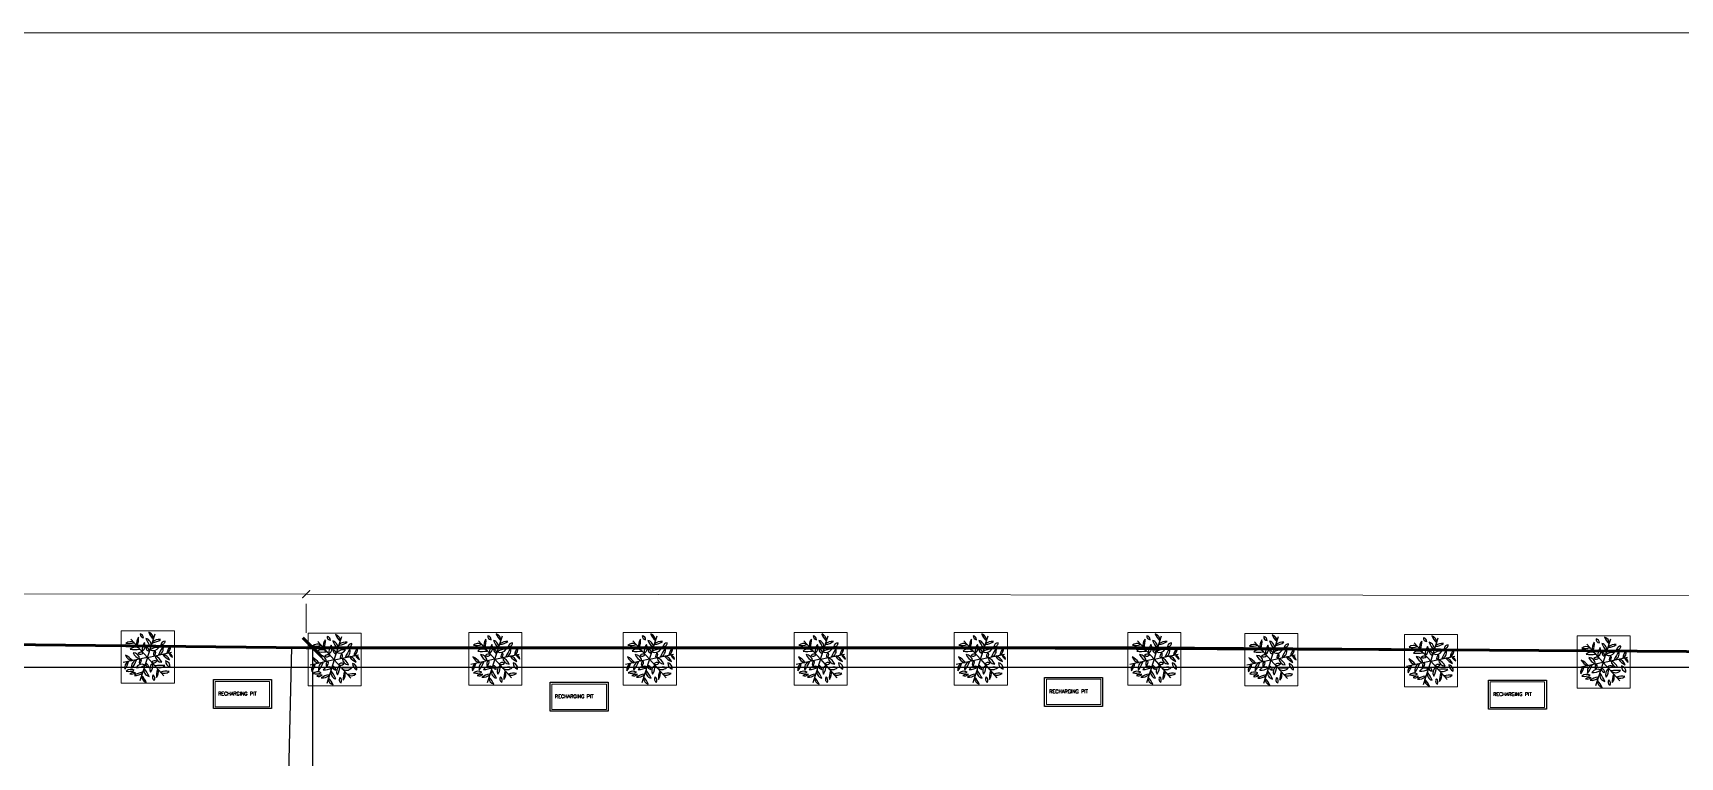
# Model space of a CAD drawing. Header units: metres. Extents: x 0 to 63445, y 32361 to 32804.
# Drawn here: x 62977.99 to 63020.57, y 32785.76 to 32804.48 of the extents above; entities that cross this region are included whole.
import ezdxf

# ---------------------------------------------------------------- set-up
doc = ezdxf.new("R2010")
doc.units = ezdxf.units.M
doc.header["$MEASUREMENT"] = 0
doc.header["$PDMODE"] = 34
doc.header["$PDSIZE"] = -10
for name, pattern in [('CONTINULUS', [0]), ('DASHED2', [0.375, 0.25, -0.125]), ('HIDDEN', [9.525, 6.35, -3.175])]:
    doc.linetypes.add(name, pattern=pattern)
doc.layers.get('0').update_dxf_attribs({"lineweight": 25})
doc.layers.add('BLK_1_LVL_0_REAR_SETBACK', color=11, linetype='Continuous', plot=False)
doc.layers.add('SITE_COMPONENTS', color=7, linetype='Continuous', plot=False)
for name, color, linetype, lineweight in [('BLK_1_PLANTATION_GREENSTRIP', 7, 'Continuous', 0), ('DIM', 56, 'Continuous', 20), ('DIMENSION', 3, 'Continuous', 18), ('ELEVATION', 142, 'Continuous', 9), ('FUR', 32, 'Continuous', 15), ('PLANTATION_TREECOVER', 7, 'Continuous', 0), ('PLOT_BOUNDARY', 3, 'Continuous', 30), ('site', 15, 'Continuous', 50), ('wall', 7, 'Continuous', 30)]:
    doc.layers.add(name, color=color, linetype=linetype, lineweight=lineweight)
doc.layers.add('text', color=65, linetype='Continuous')
doc.layers.add('TREE', color=94, linetype='Continuous')
doc.styles.add('6COMP', font='romant.shx')
doc.styles.get("Standard").update_dxf_attribs({"font": 'arial.ttf', "height": 0.4})
doc.styles.add('TNR', font='times.ttf', dxfattribs={"height": 0.5})
doc.dimstyles.new('ARCHANA', dxfattribs={"dimscale": 0, "dimtxt": 0.5, "dimasz": 0.5, "dimexe": 0, "dimexo": 0, "dimgap": 0, "dimtad": 0, "dimzin": 0, "dimdsep": 46, "dimtxsty": 'TNR', "dimblk": 'ARCHTICK', "dimcen": 0.09, "dimclrd": 36, "dimclre": 36, "dimclrt": 7, "dimadec": 0, "dimazin": 0, "dimtfac": 1, "dimtofl": 0, "dimtmove": 0, "dimatfit": 3, "dimldrblk": 'ARCHTICK', "dimfxl": 1, "dimfrac": 2, "dimtolj": 1, "dimtzin": 0, "dimlwd": -1, "dimlwe": -1, "dimarcsym": 0})

# ---------------------------------------------------------------- blocks, each defined once
blk = doc.blocks.new('_ArchTick')
at = {"color": 0, "linetype": 'ByBlock', "const_width": 0.15}
blk.add_lwpolyline([(-0.5, -0.5), (0.5, 0.5)], dxfattribs=at)
blk = doc.blocks.new('*D58')
at = {"layer": 'Defpoints', "color": 0, "ltscale": 0.5, "transparency": 16777216}
for p in [(62984.281, 32788.597), (62985.213, 32788.597), (62985.093, 32780.593)]:
    blk.add_point(p, dxfattribs=at)
at = {"layer": 'wall', "color": 36, "ltscale": 0.5, "transparency": 16777216}
for p, q in [((62984.281, 32788.597), (62985.213, 32788.597)), ((62985.213, 32788.597), (62985.213, 32785.205)), ((62985.213, 32780.593), (62985.213, 32783.985)), ((62985.093, 32780.593), (62985.213, 32780.593))]:
    blk.add_line(p, q, dxfattribs=at)
at = {"layer": 'wall', "color": 36, "ltscale": 0.5, "transparency": 16777216, "xscale": 0.5, "yscale": 0.5, "zscale": 0.5}
for p, rotation in [((62985.213, 32788.597), 90), ((62985.213, 32780.593), 270)]:
    blk.add_blockref('_ArchTick', p, dxfattribs=dict(at, rotation=rotation))
at = {"layer": 'wall', "color": 7, "ltscale": 0.5, "transparency": 16777216, "insert": (62985.213, 32784.595), "char_height": 0.5, "attachment_point": 5, "rotation": 90, "style": 'TNR'}
blk.add_mtext('\\A1;8.00', dxfattribs=at)
blk = doc.blocks.new('*D62')
at = {"layer": 'Defpoints', "color": 0, "linetype": 'HIDDEN', "ltscale": 3, "transparency": 16777216}
for p in [(62985.051, 32789.972), (62985.049, 32788.589), (63122.73, 32788.451)]:
    blk.add_point(p, dxfattribs=at)
at = {"layer": 'DIM', "color": 36, "linetype": 'DASHED2', "ltscale": 3, "transparency": 16777216}
for p, q in [((62985.05, 32788.972), (62985.051, 32789.972)), ((63122.731, 32788.835), (63122.732, 32789.835))]:
    blk.add_line(p, q, dxfattribs=at)
at = {"layer": 'DIM', "ltscale": 3, "transparency": 16777216}
for p, q in [((62985.051, 32789.972), (63051.024, 32789.907)), ((63122.732, 32789.835), (63053.622, 32789.904))]:
    blk.add_line(p, q, dxfattribs=at)
at = {"layer": 'DIM', "linetype": 'HIDDEN', "ltscale": 3, "transparency": 16777216, "xscale": 0.2, "yscale": 0.2, "zscale": 0.2}
for p, rotation in [((62985.051, 32789.972), 179.942810671462), ((63122.732, 32789.835), 359.942810671462)]:
    blk.add_blockref('_ArchTick', p, dxfattribs=dict(at, rotation=rotation))
at = {"layer": 'DIM', "linetype": 'HIDDEN', "ltscale": 3, "transparency": 16777216, "insert": (63052.323, 32789.905), "char_height": 0.4, "attachment_point": 5, "rotation": 359.9428}
blk.add_mtext('\\A1;{\\H1.6x;137.68}', dxfattribs=at)
blk = doc.blocks.new('*D79')
at = {"layer": 'Defpoints', "color": 0, "linetype": 'HIDDEN', "ltscale": 3, "transparency": 16777216}
for p in [(62961.721, 32789.995), (62961.72, 32788.846), (62985.049, 32788.589)]:
    blk.add_point(p, dxfattribs=at)
at = {"layer": 'DIM', "color": 36, "linetype": 'DASHED2', "ltscale": 3, "transparency": 16777216}
for p, q in [((62961.72, 32788.995), (62961.721, 32789.995)), ((62985.05, 32788.972), (62985.051, 32789.972))]:
    blk.add_line(p, q, dxfattribs=at)
at = {"layer": 'DIM', "ltscale": 3, "transparency": 16777216}
for p, q in [((62961.721, 32789.995), (62972.3, 32789.985)), ((62985.051, 32789.972), (62974.471, 32789.983))]:
    blk.add_line(p, q, dxfattribs=at)
at = {"layer": 'DIM', "linetype": 'HIDDEN', "ltscale": 3, "transparency": 16777216, "xscale": 0.2, "yscale": 0.2, "zscale": 0.2}
for p, rotation in [((62961.721, 32789.995), 179.9424950287205), ((62985.051, 32789.972), 359.9424950287206)]:
    blk.add_blockref('_ArchTick', p, dxfattribs=dict(at, rotation=rotation))
at = {"layer": 'DIM', "linetype": 'HIDDEN', "ltscale": 3, "transparency": 16777216, "insert": (62973.386, 32789.984), "char_height": 0.4, "attachment_point": 5, "rotation": 359.9425}
blk.add_mtext('\\A1;{\\H1.6x;23.33}', dxfattribs=at)
blk = doc.blocks.new('A$C6F0F3F3F')
at = {"layer": 'TREE'}
for points in [[(11.43, 11.79, 0), (3.61, 20.47, 0)], [(11.43, 11.79, 0), (15.03, 22.9, 0)], [(11.43, 11.79, 0), (0, 9.36, 0)], [(11.43, 11.79, 0), (7.82, 0.68, 0)], [(11.43, 11.79, 0), (22.85, 14.22, 0)], [(11.43, 11.79, 0), (19.25, 3.11, 0)]]:
    blk.add_polyline3d(points, dxfattribs=at)
for centre, radius, start, end in [((19.33, 26.48), 7.79, 200.38785, 229.06321), ((11.02, 20.65), 3.28, 359.75003, 72.04971), ((3.43, 16), 3.28, 59.75003, 132.04971), ((2.53, 26.11), 7.79, 260.38785, 289.06321), ((5.62, 13.36), 3.27, 47.27018, 135.71881), ((5.3, 34.22), 18.68, 263.81129, 277.50029), ((11.12, 18.41), 4.91, 143.35211, 190.99654), ((-1.26, 20.59), 8.47, 338.19701, 5.08663), ((9.76, 22.83), 1.77, 176.54268, 264.47225), ((7.67, 21.03), 1.93, 0.90767, 80.10727), ((15.09, 15.24), 6.23, 145.15265, 185.93482), ((7.19, 17.28), 3.18, 302.47293, 28.61454), ((27.78, 28.31), 18.68, 203.81129, 217.50029), ((9.89, 17.6), 3.27, 347.27018, 75.71881), ((12.53, 16.44), 1.77, 176.54268, 264.47225), ((10.44, 14.65), 1.93, 0.90767, 80.10727), ((16.25, 10.34), 6.23, 85.15265, 125.93482), ((14.06, 18.2), 3.18, 242.47293, 328.61454), ((17.01, 15.37), 4.91, 83.35211, 130.99654), ((12.71, 27.17), 8.47, 278.19701, 305.08663), ((15.69, 16.03), 3.27, 287.27018, 15.71881), ((33.91, 5.89), 18.68, 143.81129, 157.50029), ((17.97, 19.6), 1.81, 262.86392, 358.57818), ((19.84, 17.43), 2.13, 91.70154, 169.74057), ((28.28, 12.33), 7.79, 140.38785, 169.06321), ((19.07, 16.61), 3.28, 299.75003, 12.04971), ((3.95, 7.01), 3.28, 119.75003, 192.04971), ((-5.26, 11.29), 7.79, 320.38785, 349.06321), ((-2.54, 5.21), 8.47, 38.19701, 65.08663), ((5.54, 14.84), 4.91, 203.35211, 250.99654), ((7.16, 7.55), 3.27, 107.27018, 195.71881), ((-11.06, 17.69), 18.68, 323.81129, 337.50029), ((4.56, 10.87), 3.18, 2.47293, 88.61454), ((10.27, 16.69), 6.23, 205.15265, 245.93482), ((8.79, 5.38), 3.18, 62.47293, 148.61454), ((6.61, 13.24), 6.23, 265.15265, 305.93482), ((8.46, 12.36), 1.93, 60.90767, 140.10727), ((7.95, 15.07), 1.77, 236.54268, 324.47225), ((9.45, 9.5), 1.93, 120.90767, 200.10727), ((6.85, 10.42), 1.77, 296.54268, 24.47225), ((10.32, 7.14), 1.77, 356.54268, 84.47225), ((12.42, 8.93), 1.93, 180.90767, 260.10727), ((15.66, 6.3), 3.18, 122.47293, 208.61454), ((7.76, 8.34), 6.23, 325.15265, 5.93482), ((14.9, 8.51), 1.77, 56.54268, 144.47225), ((14.4, 11.22), 1.93, 240.90767, 320.10727), ((16.01, 13.16), 1.77, 116.54268, 204.47225), ((13.41, 14.08), 1.93, 300.90767, 20.10727), ((17.23, 10.22), 3.27, 227.27018, 315.71881), ((12.58, 6.89), 6.23, 25.15265, 65.93482), ((18.29, 12.71), 3.18, 182.47293, 268.61454), ((17.56, -10.64), 18.68, 83.81129, 97.50029), ((25.39, 18.37), 8.47, 218.19701, 245.08663), ((17.32, 8.74), 4.91, 23.35211, 70.99654), ((19.55, 7.58), 2.59, 350.70899, 79.10644), ((23.1, 10.05), 3.05, 178.65709, 251.15834), ((24.57, 14.82), 3.16, 196.02384, 246.01087), ((20.58, 11.34), 2.77, 12.22333, 69.81138), ((3.55, 2.89), 3.28, 59.75003, 132.04971), ((2.66, 13), 7.79, 260.38785, 289.06321), ((4.95, 1.52), 3.16, 76.02384, 126.01087), ((3.94, 6.72), 2.77, 252.22333, 309.81138), ((10.14, -3.59), 8.47, 98.19701, 125.08663), ((5.84, 8.21), 4.91, 263.35211, 310.99654), ((11.84, 3.12), 3.28, 179.75003, 252.04971), ((3.53, -2.71), 7.79, 20.38785, 49.06321), ((12.97, 5.98), 3.27, 167.27018, 255.71881), ((-4.93, -4.73), 18.68, 23.81129, 37.50029), ((15.58, 2.45), 1.81, 142.86392, 238.57818), ((12.76, 1.91), 2.13, 331.70154, 49.74057), ((24.11, 2.99), 8.47, 158.19701, 185.08663), ((11.73, 5.17), 4.91, 323.35211, 10.99654), ((19.43, 7.58), 3.28, 239.75003, 312.04971), ((20.32, -2.53), 7.79, 80.38785, 109.06321)]:
    blk.add_arc(centre, radius, start, end, dxfattribs=at)
blk = doc.blocks.new('A$C07C01A8C')
at = {"color": 8}
for points in [[(0, 0), (1.5, 0), (1.5, 0.75), (0, 0.75)], [(0.046, 0.046), (1.454, 0.046), (1.454, 0.704), (0.046, 0.704)]]:
    blk.add_lwpolyline(points, close=True, dxfattribs=at)
at = {"layer": 'text', "linetype": 'Continuous', "ltscale": 0.4, "style": '6COMP'}
blk.add_text('RECHARGING PIT', height=0.0913, dxfattribs=at).set_placement((0.122, 0.341))
blk = doc.blocks.new('*D905')
at = {"layer": 'Defpoints', "color": 0, "ltscale": 3, "transparency": 16777216}
for p in [(0.832, 32800.914), (63266.308, 32800.914), (0, 32788.163)]:
    blk.add_point(p, dxfattribs=at)
at = {"layer": 'DIM', "ltscale": 3, "transparency": 16777216}
for p, q in [((5.832, 32800.914), (0.832, 32800.914)), ((0.832, 32800.914), (0.832, 32794.933)), ((0.832, 32788.163), (0.832, 32794.144)), ((0, 32788.163), (0.832, 32788.163))]:
    blk.add_line(p, q, dxfattribs=at)
at = {"layer": 'DIM', "ltscale": 3, "transparency": 16777216, "xscale": 0.05, "yscale": 0.05, "zscale": 0.05}
for p, rotation in [((0.832, 32800.914), 90), ((0.832, 32788.163), 270)]:
    blk.add_blockref('_ArchTick', p, dxfattribs=dict(at, rotation=rotation))
at = {"layer": 'DIM', "color": 7, "ltscale": 3, "transparency": 16777216, "insert": (0.832, 32794.538), "char_height": 0.4, "attachment_point": 5, "rotation": 90}
blk.add_mtext('\\A1;{\\H0.6x;12.75}', dxfattribs=at)

msp = doc.modelspace()

# ---------------------------------------------------------------- linework, layer by layer
at = {"layer": 'BLK_1_LVL_0_REAR_SETBACK', "color": 11}
msp.add_lwpolyline([(62984.4846, 32780.5928), (63046.7442, 32780.5928), (63047.0634, 32788.5956), (63023.2468, 32788.4739), (62996.0461, 32788.5887), (62984.6735, 32788.5996), (62984.4846, 32780.5928)], close=True, dxfattribs=at)
at = {"layer": 'BLK_1_PLANTATION_GREENSTRIP', "ltscale": 0.5}
for points in [[(62976.2442, 32788.6858), (62979.7007, 32788.6477), (62984.7884, 32788.5916), (62988.2351, 32788.5962), (62993.239, 32788.5914), (62996.0461, 32788.5914), (63000.5117, 32788.5887), (63001.7771, 32788.5941), (63005.7154, 32788.5793), (63008.8125, 32788.5743), (63012.85, 32788.5462), (63015.5926, 32788.5271), (63020.89, 32788.4903), (63025.1595, 32788.4606), (63028.1896, 32788.4713), (63029.5528, 32788.4803), (63032.7927, 32788.4988), (63036.2205, 32788.5242), (63040.0407, 32788.5493), (63042.8956, 32788.5681), (63047.236, 32788.5967), (63052.296, 32788.629), (63055.134, 32788.6486)], [(63023.0648, 32788.0898), (63019.4544, 32788.0898), (63015.9987, 32788.0898), (63012.2269, 32788.0898), (63008.5725, 32788.0898), (63004.3719, 32788.0898), (63000.1933, 32788.0898), (62997.0821, 32788.0898), (62995.1676, 32788.0898), (62992.1286, 32788.0898), (62988.9668, 32788.0898), (62986.9611, 32788.0898), (62984.1488, 32788.0898), (62982.0674, 32788.0898), (62978.5189, 32788.0898), (62974.2449, 32788.0898)]]:
    msp.add_lwpolyline(points, dxfattribs=at)
at = {"layer": 'ELEVATION', "ltscale": 20}
msp.add_lwpolyline([(62933.9122, 32675.9187), (63155.3584, 32675.9187), (63155.3584, 32804.4763), (62933.9122, 32804.4763)], close=True, dxfattribs=at)
at = {"layer": 'PLANTATION_TREECOVER', "color": 2, "ltscale": 0.5}
for points in [[(62980.2718, 32789.0278), (62981.6446, 32789.0278), (62981.6446, 32787.6713), (62980.2718, 32787.6713)], [(62985.1022, 32788.9639), (62986.4751, 32788.9639), (62986.4751, 32787.6074), (62985.1022, 32787.6074)], [(62989.2546, 32788.98), (62990.6274, 32788.98), (62990.6274, 32787.6235), (62989.2546, 32787.6235)], [(62993.2505, 32788.98), (62994.6234, 32788.98), (62994.6234, 32787.6235), (62993.2505, 32787.6235)], [(62997.6686, 32788.98), (62999.0414, 32788.98), (62999.0414, 32787.6235), (62997.6686, 32787.6235)], [(63001.8061, 32788.98), (63003.1789, 32788.98), (63003.1789, 32787.6235), (63001.8061, 32787.6235)], [(63006.2924, 32788.98), (63007.6652, 32788.98), (63007.6652, 32787.6235), (63006.2924, 32787.6235)], [(63009.3162, 32788.959), (63010.689, 32788.959), (63010.689, 32787.6025), (63009.3162, 32787.6025)], [(63013.4444, 32788.9303), (63014.8172, 32788.9303), (63014.8172, 32787.5737), (63013.4444, 32787.5737)], [(63017.9065, 32788.8992), (63019.2794, 32788.8992), (63019.2794, 32787.5427), (63017.9065, 32787.5427)]]:
    msp.add_lwpolyline(points, close=True, dxfattribs=at)
at = {"layer": 'PLOT_BOUNDARY', "linetype": 'CONTINULUS', "ltscale": 0.05}
msp.add_lwpolyline([(62975.917, 32788.6894), (62978.8456, 32788.6571), (62984.0012, 32788.6003), (62996.0432, 32788.5887), (62999.6306, 32788.6027), (63003.1293, 32788.5887), (63010.6827, 32788.5613), (63021.2405, 32788.4879), (63023.661, 32788.471), (63025.1595, 32788.4606), (63026.5842, 32788.4607), (63055.4295, 32788.6507)], dxfattribs=at)
at = {"layer": 'site', "lineweight": 60}
msp.add_lwpolyline([(63056.9716, 32749.1523), (63031.4536, 32749.1805), (63015.2506, 32749.1805), (62998.1526, 32749.33), (62989.5683, 32749.7189), (62981.1572, 32751.0388), (62972.7461, 32752.3588), (62973.877, 32757.0249), (62975.2952, 32761.6021), (62968.9659, 32763.5632), (62962.9238, 32765.4353), (62957.8425, 32766.4844), (62958.7306, 32770.7858), (62959.5756, 32774.8788), (62960.6477, 32781.8624), (62961.7198, 32788.846), (62985.0492, 32788.5887), (63006.7382, 32788.5887), (63025.8201, 32788.456), (63038.9275, 32788.5365), (63050.5935, 32788.6172), (63062.2607, 32788.698)], dxfattribs=at)
at = {"layer": 'SITE_COMPONENTS', "color": 1, "linetype": 'CONTINULUS', "ltscale": 0.05}
for points in [[(62982.653, 32787.7648), (62984.153, 32787.7648), (62984.153, 32787.0148), (62982.653, 32787.0148)], [(62991.3604, 32787.6967), (62992.8604, 32787.6967), (62992.8604, 32786.9467), (62991.3604, 32786.9467)], [(63004.141, 32787.8229), (63005.641, 32787.8229), (63005.641, 32787.0729), (63004.141, 32787.0729)], [(63015.6132, 32787.7515), (63017.1132, 32787.7515), (63017.1132, 32787.0015), (63015.6132, 32787.0015)]]:
    msp.add_lwpolyline(points, close=True, dxfattribs=at)
at = {"layer": 'wall', "ltscale": 0.5}
msp.add_line((62963.4539, 32788.0898), (63046.7116, 32788.0898), dxfattribs=at)

# ---------------------------------------------------------------- block references
at = {"layer": 'DIMENSION', "ltscale": 3}
for p in [(62982.6531, 32787.0148), (62991.3605, 32786.9467), (63004.1411, 32787.0729), (63015.6133, 32787.0015)]:
    msp.add_blockref('A$C07C01A8C', p, dxfattribs=at)
at = {"layer": 'FUR', "xscale": 0.0546311990480498, "yscale": 0.0546311990480498, "zscale": 0.0546311990480498}
for p in [(62980.3247, 32787.6927), (62985.1551, 32787.6288), (62989.3074, 32787.6449), (62993.3034, 32787.6449), (62997.7214, 32787.6449), (63001.8589, 32787.6449), (63006.3453, 32787.6449), (63009.3691, 32787.6239), (63013.4973, 32787.5952), (63017.9594, 32787.5642)]:
    msp.add_blockref('A$C6F0F3F3F', p, dxfattribs=at)

# ---------------------------------------------------------------- dimensions: what is measured, and where the dimension line sits
at = {"layer": 'DIM', "ltscale": 3}
dim = msp.add_linear_dim(base=(0.8318, 32800.9139), p1=(0, 32788.1627), p2=(63266.3084, 32800.9139), angle=90, text='{\\H0.6x;<>}', dimstyle='ARCHANA', override={"dimscale": 1, "dimtxt": 0.278, "dimasz": 0.05, "dimtxsty": 'Standard', "dimclrd": 256, "dimclre": 256, "dimfxl": 5, "dimfxlon": 1, "dimarcsym": 1}, dxfattribs=at)
dim.commit()
dim.dimension.update_dxf_attribs({"geometry": '*D905', "text_midpoint": (0.8318, 32794.5383)})
at = {"layer": 'DIM', "linetype": 'HIDDEN', "ltscale": 3}
dim = msp.add_linear_dim(base=(62961.7209, 32789.9954), p1=(62985.0492, 32788.5887), p2=(62961.7198, 32788.846), angle=359.9425, text='{\\H1.6x;<>}', dimstyle='ARCHANA', override={"dimscale": 1, "dimtxt": 0.278, "dimasz": 0.2, "dimtxsty": 'Standard', "dimclrd": 256, "dimclrt": 256, "dimfxlon": 1, "dimarcsym": 1}, dxfattribs=at)
dim.commit()
dim.dimension.update_dxf_attribs({"geometry": '*D79', "text_midpoint": (62973.3858, 32789.9837)})
dim = msp.add_linear_dim(base=(62985.0506, 32789.9724), p1=(63122.7303, 32788.4513), p2=(62985.0492, 32788.5887), angle=179.94281, text='{\\H1.6x;<>}', dimstyle='ARCHANA', override={"dimscale": 1, "dimtxt": 0.278, "dimasz": 0.2, "dimtxsty": 'Standard', "dimclrd": 256, "dimclrt": 256, "dimfxlon": 1, "dimarcsym": 1}, dxfattribs=at)
dim.commit()
dim.dimension.update_dxf_attribs({"geometry": '*D62', "text_midpoint": (63052.323, 32789.9053), "dimtype": 161})
at = {"layer": 'wall', "ltscale": 0.5}
dim = msp.add_linear_dim(base=(62985.2134, 32788.5972), p1=(62985.0926, 32780.5928), p2=(62984.2809, 32788.5972), angle=270, dimstyle='ARCHANA', override={"dimscale": 1, "dimfxl": 6, "dimarcsym": 1}, dxfattribs=at)
dim.commit()
dim.dimension.update_dxf_attribs({"geometry": '*D58', "text_midpoint": (62985.2134, 32784.595)})

doc.saveas('drawing.dxf')
